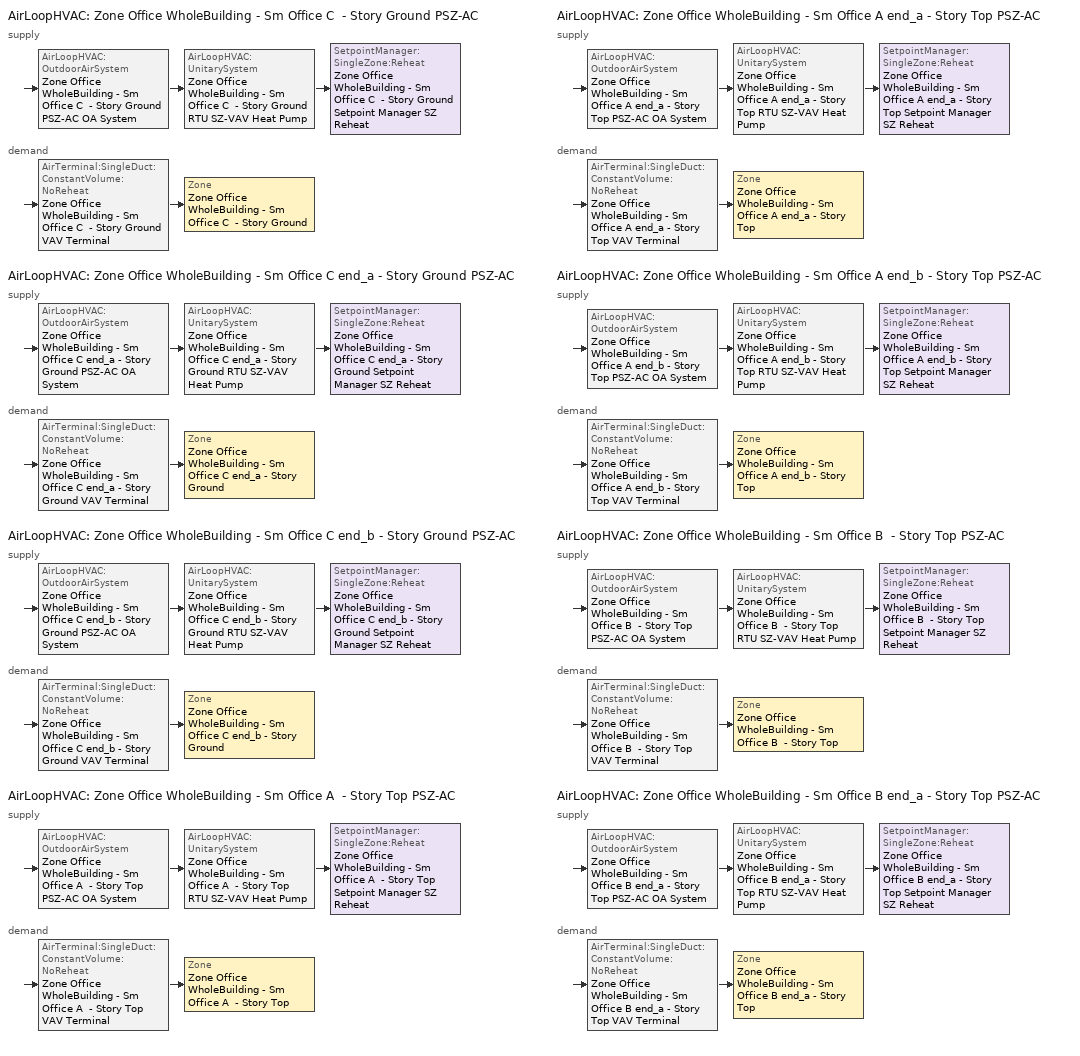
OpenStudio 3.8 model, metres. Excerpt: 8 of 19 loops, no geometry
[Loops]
AirLoopHVAC 'Zone Office WholeBuilding - Sm Office C  - Story Ground PSZ-AC'
 supply: AirLoopHVAC:OutdoorAirSystem 'Zone Office WholeBuilding - Sm Office C  - Story Ground PSZ-AC OA System' > AirLoopHVAC:UnitarySystem 'Zone Office WholeBuilding - Sm Office C  - Story Ground RTU SZ-VAV Heat Pump' > SetpointManager:SingleZone:Reheat 'Zone Office WholeBuilding - Sm Office C  - Story Ground Setpoint Manager SZ Reheat'
 demand: AirTerminal:SingleDuct:ConstantVolume:NoReheat 'Zone Office WholeBuilding - Sm Office C  - Story Ground VAV Terminal' > Zone 'Zone Office WholeBuilding - Sm Office C  - Story Ground'
AirLoopHVAC 'Zone Office WholeBuilding - Sm Office C end_a - Story Ground PSZ-AC'
 supply: AirLoopHVAC:OutdoorAirSystem 'Zone Office WholeBuilding - Sm Office C end_a - Story Ground PSZ-AC OA System' > AirLoopHVAC:UnitarySystem 'Zone Office WholeBuilding - Sm Office C end_a - Story Ground RTU SZ-VAV Heat Pump' > SetpointManager:SingleZone:Reheat 'Zone Office WholeBuilding - Sm Office C end_a - Story Ground Setpoint Manager SZ Reheat'
 demand: AirTerminal:SingleDuct:ConstantVolume:NoReheat 'Zone Office WholeBuilding - Sm Office C end_a - Story Ground VAV Terminal' > Zone 'Zone Office WholeBuilding - Sm Office C end_a - Story Ground'
AirLoopHVAC 'Zone Office WholeBuilding - Sm Office C end_b - Story Ground PSZ-AC'
 supply: AirLoopHVAC:OutdoorAirSystem 'Zone Office WholeBuilding - Sm Office C end_b - Story Ground PSZ-AC OA System' > AirLoopHVAC:UnitarySystem 'Zone Office WholeBuilding - Sm Office C end_b - Story Ground RTU SZ-VAV Heat Pump' > SetpointManager:SingleZone:Reheat 'Zone Office WholeBuilding - Sm Office C end_b - Story Ground Setpoint Manager SZ Reheat'
 demand: AirTerminal:SingleDuct:ConstantVolume:NoReheat 'Zone Office WholeBuilding - Sm Office C end_b - Story Ground VAV Terminal' > Zone 'Zone Office WholeBuilding - Sm Office C end_b - Story Ground'
AirLoopHVAC 'Zone Office WholeBuilding - Sm Office A  - Story Top PSZ-AC'
 supply: AirLoopHVAC:OutdoorAirSystem 'Zone Office WholeBuilding - Sm Office A  - Story Top PSZ-AC OA System' > AirLoopHVAC:UnitarySystem 'Zone Office WholeBuilding - Sm Office A  - Story Top RTU SZ-VAV Heat Pump' > SetpointManager:SingleZone:Reheat 'Zone Office WholeBuilding - Sm Office A  - Story Top Setpoint Manager SZ Reheat'
 demand: AirTerminal:SingleDuct:ConstantVolume:NoReheat 'Zone Office WholeBuilding - Sm Office A  - Story Top VAV Terminal' > Zone 'Zone Office WholeBuilding - Sm Office A  - Story Top'
AirLoopHVAC 'Zone Office WholeBuilding - Sm Office A end_a - Story Top PSZ-AC'
 supply: AirLoopHVAC:OutdoorAirSystem 'Zone Office WholeBuilding - Sm Office A end_a - Story Top PSZ-AC OA System' > AirLoopHVAC:UnitarySystem 'Zone Office WholeBuilding - Sm Office A end_a - Story Top RTU SZ-VAV Heat Pump' > SetpointManager:SingleZone:Reheat 'Zone Office WholeBuilding - Sm Office A end_a - Story Top Setpoint Manager SZ Reheat'
 demand: AirTerminal:SingleDuct:ConstantVolume:NoReheat 'Zone Office WholeBuilding - Sm Office A end_a - Story Top VAV Terminal' > Zone 'Zone Office WholeBuilding - Sm Office A end_a - Story Top'
AirLoopHVAC 'Zone Office WholeBuilding - Sm Office A end_b - Story Top PSZ-AC'
 supply: AirLoopHVAC:OutdoorAirSystem 'Zone Office WholeBuilding - Sm Office A end_b - Story Top PSZ-AC OA System' > AirLoopHVAC:UnitarySystem 'Zone Office WholeBuilding - Sm Office A end_b - Story Top RTU SZ-VAV Heat Pump' > SetpointManager:SingleZone:Reheat 'Zone Office WholeBuilding - Sm Office A end_b - Story Top Setpoint Manager SZ Reheat'
 demand: AirTerminal:SingleDuct:ConstantVolume:NoReheat 'Zone Office WholeBuilding - Sm Office A end_b - Story Top VAV Terminal' > Zone 'Zone Office WholeBuilding - Sm Office A end_b - Story Top'
AirLoopHVAC 'Zone Office WholeBuilding - Sm Office B  - Story Top PSZ-AC'
 supply: AirLoopHVAC:OutdoorAirSystem 'Zone Office WholeBuilding - Sm Office B  - Story Top PSZ-AC OA System' > AirLoopHVAC:UnitarySystem 'Zone Office WholeBuilding - Sm Office B  - Story Top RTU SZ-VAV Heat Pump' > SetpointManager:SingleZone:Reheat 'Zone Office WholeBuilding - Sm Office B  - Story Top Setpoint Manager SZ Reheat'
 demand: AirTerminal:SingleDuct:ConstantVolume:NoReheat 'Zone Office WholeBuilding - Sm Office B  - Story Top VAV Terminal' > Zone 'Zone Office WholeBuilding - Sm Office B  - Story Top'
AirLoopHVAC 'Zone Office WholeBuilding - Sm Office B end_a - Story Top PSZ-AC'
 supply: AirLoopHVAC:OutdoorAirSystem 'Zone Office WholeBuilding - Sm Office B end_a - Story Top PSZ-AC OA System' > AirLoopHVAC:UnitarySystem 'Zone Office WholeBuilding - Sm Office B end_a - Story Top RTU SZ-VAV Heat Pump' > SetpointManager:SingleZone:Reheat 'Zone Office WholeBuilding - Sm Office B end_a - Story Top Setpoint Manager SZ Reheat'
 demand: AirTerminal:SingleDuct:ConstantVolume:NoReheat 'Zone Office WholeBuilding - Sm Office B end_a - Story Top VAV Terminal' > Zone 'Zone Office WholeBuilding - Sm Office B end_a - Story Top'
[SizingPeriod:DesignDay] Barometric Pressure {Pa}=75739; Wind Speed {m/s}=2.4; Wind Direction {deg}=230; Rain Indicator=No; Snow Indicator=No; Day of Month=21; Day Type=SummerDesignDay; Daylight Saving Time Indicator=No; Humidity Condition Type=Wetbulb; Dry-Bulb Temperature Range Modifier Type=DefaultMultipliers; Solar Model Indicator=ASHRAETau
Name | Maximum Dry-Bulb Temperature {C} | Daily Dry-Bulb Temperature Range {deltaC} | Month | Wetbulb or DewPoint at Maximum Dry-Bulb {C} | ASHRAE Clear Sky Optical Depth for Beam Irradiance | ASHRAE Clear Sky Optical Depth for Diffuse Irradiance
Yellowstone Lake August .4% Condns WB=>MCDB 1 | 21.2 | 16.7 | 8 | 14.6 | 0.292 | 2.534
Yellowstone Lake December .4% Condns DB=>MCWB 1 | 17.3 | 9.8 | 12 | 3.8 | 0.221 | 2.599
Yellowstone Lake December .4% Condns WB=>MCDB 1 | 16.8 | 9.8 | 12 | 3.7 | 0.221 | 2.599
Yellowstone Lake February .4% Condns DB=>MCWB 1 | 4.9 | 13.1 | 2 | 0.1 | 0.217 | 2.552
Yellowstone Lake February .4% Condns WB=>MCDB 1 | 2.5 | 13.1 | 2 | 0.8 | 0.217 | 2.552
Yellowstone Lake January .4% Condns DB=>MCWB 1 | 12 | 11 | 1 | 1.9 | 0.221 | 2.575
Yellowstone Lake January .4% Condns WB=>MCDB 1 | 8.7 | 11 | 1 | 1.9 | 0.221 | 2.575
Yellowstone Lake July .4% Condns DB=>MCWB 1 | 27.4 | 16.5 | 7 | 11.8 | 0.269 | 2.574
Yellowstone Lake July .4% Condns WB=>MCDB 1 | 23 | 16.5 | 7 | 15.1 | 0.269 | 2.574
Yellowstone Lake June .4% Condns DB=>MCWB 1 | 24.8 | 14.2 | 6 | 11.4 | 0.264 | 2.554
Yellowstone Lake June .4% Condns WB=>MCDB 1 | 21.6 | 14.2 | 6 | 13.3 | 0.264 | 2.554
Yellowstone Lake March .4% Condns DB=>MCWB 1 | 8.6 | 13.3 | 3 | 2 | 0.233 | 2.463
Yellowstone Lake March .4% Condns WB=>MCDB 1 | 6.4 | 13.3 | 3 | 2.1 | 0.233 | 2.463
Yellowstone Lake May .4% Condns DB=>MCWB 1 | 18.9 | 12 | 5 | 7.7 | 0.254 | 2.498
Yellowstone Lake May .4% Condns WB=>MCDB 1 | 16.2 | 12 | 5 | 9.3 | 0.254 | 2.498
Yellowstone Lake November .4% Condns DB=>MCWB 1 | 16.1 | 10 | 11 | 3.1 | 0.232 | 2.643
Yellowstone Lake November .4% Condns WB=>MCDB 1 | 11.7 | 10 | 11 | 4.2 | 0.232 | 2.643
Yellowstone Lake October .4% Condns DB=>MCWB 1 | 17.2 | 12 | 10 | 7 | 0.257 | 2.651
Yellowstone Lake October .4% Condns WB=>MCDB 1 | 14.8 | 12 | 10 | 8.1 | 0.257 | 2.651
Yellowstone Lake September .4% Condns DB=>MCWB 1 | 22.8 | 15.8 | 9 | 9.5 | 0.276 | 2.632
Yellowstone Lake September .4% Condns WB=>MCDB 1 | 19 | 15.8 | 9 | 12.3 | 0.276 | 2.632
[Sizing:Zone] Zone Cooling Design Supply Air Temperature Input Method=SupplyAirTemperature; Zone Cooling Design Supply Air Temperature {C}=12.7778; Zone Cooling Design Supply Air Temperature Difference {deltaC}=11.11; Zone Heating Design Supply Air Temperature Input Method=SupplyAirTemperature; Zone Heating Design Supply Air Temperature {C}=50; Zone Heating Design Supply Air Temperature Difference {deltaC}=11.11; Zone Cooling Design Supply Air Humidity Ratio {kg-H2O/kg-air}=0.0085; Zone Heating Design Supply Air Humidity Ratio {kg-H2O/kg-air}=0.008; Cooling Design Air Flow Method=DesignDay; Heating Design Air Flow Method=DesignDay; Account for Dedicated Outdoor Air System=No; Dedicated Outdoor Air System Control Strategy=NeutralSupplyAir; Dedicated Outdoor Air Low Setpoint Temperature for Design {C}=autosize; Dedicated Outdoor Air High Setpoint Temperature for Design {C}=autosize; Zone Load Sizing Method=Sensible Load Only No Latent Load; Zone Latent Cooling Design Supply Air Humidity Ratio Input Method=HumidityRatioDifference; Zone Cooling Design Supply Air Humidity Ratio Difference {kgWater/kgDryAir}=0.005; Zone Latent Heating Design Supply Air Humidity Ratio Input Method=HumidityRatioDifference; Zone Humidification Design Supply Air Humidity Ratio Difference {kgWater/kgDryAir}=0.005
Zone Office WholeBuilding - Sm Office C end_a - Story Ground; Zone Office WholeBuilding - Sm Office C  - Story Ground; Zone Office WholeBuilding - Sm Office C end_b - Story Ground; Zone Office WholeBuilding - Sm Office A end_a - Story Top; Zone Office WholeBuilding - Sm Office B end_a - Story Top; Zone Office WholeBuilding - Sm Office A  - Story Top; Zone Office WholeBuilding - Sm Office B  - Story Top; Zone Office WholeBuilding - Sm Office A end_b - Story Top
[Zone equipment]
Zone Office WholeBuilding - Sm Office C end_a - Story Ground: Zone Office WholeBuilding - Sm Office C end_a - Story Ground VAV Terminal
Zone Office WholeBuilding - Sm Office C  - Story Ground: Zone Office WholeBuilding - Sm Office C  - Story Ground VAV Terminal
Zone Office WholeBuilding - Sm Office C end_b - Story Ground: Zone Office WholeBuilding - Sm Office C end_b - Story Ground VAV Terminal
Zone Office WholeBuilding - Sm Office A end_a - Story Top: Zone Office WholeBuilding - Sm Office A end_a - Story Top VAV Terminal
Zone Office WholeBuilding - Sm Office B end_a - Story Top: Zone Office WholeBuilding - Sm Office B end_a - Story Top VAV Terminal
Zone Office WholeBuilding - Sm Office A  - Story Top: Zone Office WholeBuilding - Sm Office A  - Story Top VAV Terminal
Zone Office WholeBuilding - Sm Office B  - Story Top: Zone Office WholeBuilding - Sm Office B  - Story Top VAV Terminal
Zone Office WholeBuilding - Sm Office A end_b - Story Top: Zone Office WholeBuilding - Sm Office A end_b - Story Top VAV Terminal
[AirLoopHVAC] Design Return Air Flow Fraction of Supply Air Flow=1
Name | Availability Schedule | Design Supply Air Flow Rate {m3/s}
Zone Office WholeBuilding - Sm Office C  - Story Ground PSZ-AC | Zone Office WholeBuilding - Sm Office C  - Story Ground PSZ-AC_constant_night_fan_schedule | 0.538846
Zone Office WholeBuilding - Sm Office C end_a - Story Ground PSZ-AC | Zone Office WholeBuilding - Sm Office C end_a - Story Ground PSZ-AC_constant_night_fan_schedule | 0.113705
Zone Office WholeBuilding - Sm Office C end_b - Story Ground PSZ-AC | Zone Office WholeBuilding - Sm Office C end_b - Story Ground PSZ-AC_constant_night_fan_schedule | 0.11379
Zone Office WholeBuilding - Sm Office A  - Story Top PSZ-AC | Zone Office WholeBuilding - Sm Office A  - Story Top PSZ-AC_constant_night_fan_schedule | 0.789122
Zone Office WholeBuilding - Sm Office A end_a - Story Top PSZ-AC | Zone Office WholeBuilding - Sm Office A end_a - Story Top PSZ-AC_constant_night_fan_schedule | 0.15622
Zone Office WholeBuilding - Sm Office A end_b - Story Top PSZ-AC | Zone Office WholeBuilding - Sm Office A end_b - Story Top PSZ-AC_constant_night_fan_schedule | 0.191936
Zone Office WholeBuilding - Sm Office B  - Story Top PSZ-AC | Zone Office WholeBuilding - Sm Office B  - Story Top PSZ-AC_constant_night_fan_schedule | 0.929059
Zone Office WholeBuilding - Sm Office B end_a - Story Top PSZ-AC | Zone Office WholeBuilding - Sm Office B end_a - Story Top PSZ-AC_constant_night_fan_schedule | 0.249536
[Sizing:System] Type of Load to Size On=Sensible; Central Heating Maximum System Air Flow Ratio=1; Preheat Design Temperature {C}=7.22222; Preheat Design Humidity Ratio {kg-H2O/kg-Air}=0.008; Precool Design Temperature {C}=12.7778; Precool Design Humidity Ratio {kg-H2O/kg-Air}=0.008; Central Cooling Design Supply Air Temperature {C}=12.7778; Central Heating Design Supply Air Temperature {C}=50; Sizing Option=Coincident; 100% Outdoor Air in Cooling=No; 100% Outdoor Air in Heating=No; Central Cooling Design Supply Air Humidity Ratio {kg-H2O/kg-Air}=0.0085; Central Heating Design Supply Air Humidity Ratio {kg-H2O/kg-Air}=0.008; Cooling Design Air Flow Method=DesignDay; Heating Design Air Flow Method=DesignDay; System Outdoor Air Method=ZoneSum; Zone Maximum Outdoor Air Fraction=1; Cooling Supply Air Flow Rate Per Floor Area {m3/s-m2}=0.00996765; Cooling Fraction of Autosized Cooling Supply Air Flow Rate=1; Cooling Supply Air Flow Rate Per Unit Cooling Capacity {m3/s-W}=3.94755e-05; Heating Supply Air Flow Rate Per Floor Area {m3/s-m2}=0.00996765; Heating Fraction of Autosized Heating Supply Air Flow Rate=1; Heating Fraction of Autosized Cooling Supply Air Flow Rate=1; Heating Supply Air Flow Rate Per Unit Heating Capacity {m3/s-W}=3.15882e-05; Cooling Design Capacity Method=CoolingDesignCapacity; Cooling Design Capacity Per Floor Area {W/m2}=234.7; Fraction of Autosized Cooling Design Capacity=1; Heating Design Capacity Method=HeatingDesignCapacity; Heating Design Capacity Per Floor Area {W/m2}=157; Fraction of Autosized Heating Design Capacity=1; Central Cooling Capacity Control Method=VAV; Occupant Diversity=1
Name | Design Outdoor Air Flow Rate {m3/s} | Cooling Design Capacity {W} | Heating Design Capacity {W}
Zone Office WholeBuilding - Sm Office C  - Story Ground PSZ-AC | 0.538846 | 6381.5 | 13812
Zone Office WholeBuilding - Sm Office C end_a - Story Ground PSZ-AC | 0.113705 | 968.93 | 3554.84
Zone Office WholeBuilding - Sm Office C end_b - Story Ground PSZ-AC | 0.11379 | 1332.06 | 3557.17
Zone Office WholeBuilding - Sm Office A  - Story Top PSZ-AC | 0.789122 | 9579.63 | 22188.54
Zone Office WholeBuilding - Sm Office A end_a - Story Top PSZ-AC | 0.15622 | 1509.41 | 4710.3
Zone Office WholeBuilding - Sm Office A end_b - Story Top PSZ-AC | 0.191936 | 2383.8 | 4713.87
Zone Office WholeBuilding - Sm Office B  - Story Top PSZ-AC | 0.929059 | 11787.04 | 30289.44
Zone Office WholeBuilding - Sm Office B end_a - Story Top PSZ-AC | 0.249536 | 2257.83 | 7902.9
[SetpointManager:SingleZone:Reheat] Minimum Supply Air Temperature {C}=12.7778; Maximum Supply Air Temperature {C}=50
Name | Control Zone | Setpoint Node or NodeList
Zone Office WholeBuilding - Sm Office C  - Story Ground Setpoint Manager SZ Reheat | Zone Office WholeBuilding - Sm Office C  - Story Ground | Zone Office WholeBuilding - Sm Office C  - Story Ground PSZ-AC Supply Outlet Node
Zone Office WholeBuilding - Sm Office C end_a - Story Ground Setpoint Manager SZ Reheat | Zone Office WholeBuilding - Sm Office C end_a - Story Ground | Zone Office WholeBuilding - Sm Office C end_a - Story Ground PSZ-AC Supply Outlet Node
Zone Office WholeBuilding - Sm Office C end_b - Story Ground Setpoint Manager SZ Reheat | Zone Office WholeBuilding - Sm Office C end_b - Story Ground | Zone Office WholeBuilding - Sm Office C end_b - Story Ground PSZ-AC Supply Outlet Node
Zone Office WholeBuilding - Sm Office A  - Story Top Setpoint Manager SZ Reheat | Zone Office WholeBuilding - Sm Office A  - Story Top | Zone Office WholeBuilding - Sm Office A  - Story Top PSZ-AC Supply Outlet Node
Zone Office WholeBuilding - Sm Office A end_a - Story Top Setpoint Manager SZ Reheat | Zone Office WholeBuilding - Sm Office A end_a - Story Top | Zone Office WholeBuilding - Sm Office A end_a - Story Top PSZ-AC Supply Outlet Node
Zone Office WholeBuilding - Sm Office A end_b - Story Top Setpoint Manager SZ Reheat | Zone Office WholeBuilding - Sm Office A end_b - Story Top | Zone Office WholeBuilding - Sm Office A end_b - Story Top PSZ-AC Supply Outlet Node
Zone Office WholeBuilding - Sm Office B  - Story Top Setpoint Manager SZ Reheat | Zone Office WholeBuilding - Sm Office B  - Story Top | Zone Office WholeBuilding - Sm Office B  - Story Top PSZ-AC Supply Outlet Node
Zone Office WholeBuilding - Sm Office B end_a - Story Top Setpoint Manager SZ Reheat | Zone Office WholeBuilding - Sm Office B end_a - Story Top | Zone Office WholeBuilding - Sm Office B end_a - Story Top PSZ-AC Supply Outlet Node
[Controller:OutdoorAir] Economizer Control Type=NoEconomizer; Economizer Control Action Type=ModulateFlow; Economizer Maximum Limit Dry-Bulb Temperature {C}=28; Economizer Maximum Limit Enthalpy {J/kg}=64000; Lockout Type=LockoutWithCompressor; Minimum Limit Type=FixedMinimum; High Humidity Control=No; Heat Recovery Bypass Control Type=BypassWhenWithinEconomizerLimits; Economizer Operation Staging=InterlockedWithMechanicalCooling
Name | Minimum Outdoor Air Flow Rate {m3/s} | Maximum Outdoor Air Flow Rate {m3/s} | Minimum Outdoor Air Schedule | Controller Mechanical Ventilation
Zone Office WholeBuilding - Sm Office C  - Story Ground PSZ-AC OA System Controller | 0.0724115 | 0.538846 | Zone Office WholeBuilding - Sm Office C  - Story Ground PSZ-AC_night_ventcycle_schedule | Controller Mechanical Ventilation 7
Zone Office WholeBuilding - Sm Office C end_a - Story Ground PSZ-AC OA System Controller | 0.0106188 | 0.113705 | Zone Office WholeBuilding - Sm Office C end_a - Story Ground PSZ-AC_night_ventcycle_schedule | Controller Mechanical Ventilation 8
Zone Office WholeBuilding - Sm Office C end_b - Story Ground PSZ-AC OA System Controller | 0.0106188 | 0.11379 | Zone Office WholeBuilding - Sm Office C end_b - Story Ground PSZ-AC_night_ventcycle_schedule | Controller Mechanical Ventilation 9
Zone Office WholeBuilding - Sm Office A  - Story Top PSZ-AC OA System Controller | 0.0724115 | 0.789122 | Zone Office WholeBuilding - Sm Office A  - Story Top PSZ-AC_night_ventcycle_schedule | Controller Mechanical Ventilation 10
Zone Office WholeBuilding - Sm Office A end_a - Story Top PSZ-AC OA System Controller | 0.0106188 | 0.15622 | Zone Office WholeBuilding - Sm Office A end_a - Story Top PSZ-AC_night_ventcycle_schedule | Controller Mechanical Ventilation 11
Zone Office WholeBuilding - Sm Office A end_b - Story Top PSZ-AC OA System Controller | 0.0106188 | 0.191936 | Zone Office WholeBuilding - Sm Office A end_b - Story Top PSZ-AC_night_ventcycle_schedule | Controller Mechanical Ventilation 12
Zone Office WholeBuilding - Sm Office B  - Story Top PSZ-AC OA System Controller | 0.174482 | 0.929059 | Zone Office WholeBuilding - Sm Office B  - Story Top PSZ-AC_night_ventcycle_schedule | Controller Mechanical Ventilation 13
Zone Office WholeBuilding - Sm Office B end_a - Story Top PSZ-AC OA System Controller | 0.0255869 | 0.249536 | Zone Office WholeBuilding - Sm Office B end_a - Story Top PSZ-AC_night_ventcycle_schedule | Controller Mechanical Ventilation 14
[Controller:MechanicalVentilation] Availability Schedule=Always On Discrete
Controller Mechanical Ventilation 7; Controller Mechanical Ventilation 8; Controller Mechanical Ventilation 9; Controller Mechanical Ventilation 10; Controller Mechanical Ventilation 11; Controller Mechanical Ventilation 12; Controller Mechanical Ventilation 13; Controller Mechanical Ventilation 14
[AirLoopHVAC:OutdoorAirSystem]
Name | Controller
Zone Office WholeBuilding - Sm Office C  - Story Ground PSZ-AC OA System | Zone Office WholeBuilding - Sm Office C  - Story Ground PSZ-AC OA System Controller
Zone Office WholeBuilding - Sm Office C end_a - Story Ground PSZ-AC OA System | Zone Office WholeBuilding - Sm Office C end_a - Story Ground PSZ-AC OA System Controller
Zone Office WholeBuilding - Sm Office C end_b - Story Ground PSZ-AC OA System | Zone Office WholeBuilding - Sm Office C end_b - Story Ground PSZ-AC OA System Controller
Zone Office WholeBuilding - Sm Office A  - Story Top PSZ-AC OA System | Zone Office WholeBuilding - Sm Office A  - Story Top PSZ-AC OA System Controller
Zone Office WholeBuilding - Sm Office A end_a - Story Top PSZ-AC OA System | Zone Office WholeBuilding - Sm Office A end_a - Story Top PSZ-AC OA System Controller
Zone Office WholeBuilding - Sm Office A end_b - Story Top PSZ-AC OA System | Zone Office WholeBuilding - Sm Office A end_b - Story Top PSZ-AC OA System Controller
Zone Office WholeBuilding - Sm Office B  - Story Top PSZ-AC OA System | Zone Office WholeBuilding - Sm Office B  - Story Top PSZ-AC OA System Controller
Zone Office WholeBuilding - Sm Office B end_a - Story Top PSZ-AC OA System | Zone Office WholeBuilding - Sm Office B end_a - Story Top PSZ-AC OA System Controller
[AirTerminal:SingleDuct:ConstantVolume:NoReheat] Availability Schedule=Always On Discrete; Maximum Air Flow Rate {m3/s}=AutoSize
Zone Office WholeBuilding - Sm Office A  - Story Top VAV Terminal; Zone Office WholeBuilding - Sm Office A end_a - Story Top VAV Terminal; Zone Office WholeBuilding - Sm Office A end_b - Story Top VAV Terminal; Zone Office WholeBuilding - Sm Office B  - Story Top VAV Terminal; Zone Office WholeBuilding - Sm Office B end_a - Story Top VAV Terminal; Zone Office WholeBuilding - Sm Office C  - Story Ground VAV Terminal; Zone Office WholeBuilding - Sm Office C end_a - Story Ground VAV Terminal; Zone Office WholeBuilding - Sm Office C end_b - Story Ground VAV Terminal
[Coil:Cooling:DX:MultiSpeed] Availability Schedule=Always On Discrete; Condenser Type=AirCooled; Minimum Outdoor Dry-Bulb Temperature for Compressor Operation {C}=-25; Apply Part Load Fraction to Speeds Greater than 1=No; Apply Latent Degradation to Speeds Greater than 1=No; Maximum Outdoor Dry-Bulb Temperature for Crankcase Heater Operation {C}=4.4; Basin Heater Capacity {W/K}=0; Basin Heater Setpoint Temperature {C}=2; Fuel Type=Electricity
Name | Crankcase Heater Capacity {W} | Stage 1 | Stage 2 | Stage 3 | Stage 4
Zone Office WholeBuilding - Sm Office A  - Story Top PSZ-AC Heat Pump Cooling Coil | 30.9009 | Coil Cooling DX Multi Speed Stage Data 5 | Coil Cooling DX Multi Speed Stage Data 6 | Coil Cooling DX Multi Speed Stage Data 7 | Coil Cooling DX Multi Speed Stage Data 8
Zone Office WholeBuilding - Sm Office A end_a - Story Top PSZ-AC Heat Pump Cooling Coil | 10.4397 | Coil Cooling DX Multi Speed Stage Data 13 | Coil Cooling DX Multi Speed Stage Data 14 | Coil Cooling DX Multi Speed Stage Data 15 | Coil Cooling DX Multi Speed Stage Data 16
Zone Office WholeBuilding - Sm Office A end_b - Story Top PSZ-AC Heat Pump Cooling Coil | 11.9839 | Coil Cooling DX Multi Speed Stage Data 21 | Coil Cooling DX Multi Speed Stage Data 22 | Coil Cooling DX Multi Speed Stage Data 23 | Coil Cooling DX Multi Speed Stage Data 24
Zone Office WholeBuilding - Sm Office B  - Story Top PSZ-AC Heat Pump Cooling Coil | 34.4726 | Coil Cooling DX Multi Speed Stage Data 29 | Coil Cooling DX Multi Speed Stage Data 30 | Coil Cooling DX Multi Speed Stage Data 31 | Coil Cooling DX Multi Speed Stage Data 32
Zone Office WholeBuilding - Sm Office B end_a - Story Top PSZ-AC Heat Pump Cooling Coil | 14.2878 | Coil Cooling DX Multi Speed Stage Data 37 | Coil Cooling DX Multi Speed Stage Data 38 | Coil Cooling DX Multi Speed Stage Data 39 | Coil Cooling DX Multi Speed Stage Data 40
Zone Office WholeBuilding - Sm Office C  - Story Ground PSZ-AC Heat Pump Cooling Coil | 23.9313 | Coil Cooling DX Multi Speed Stage Data 49 | Coil Cooling DX Multi Speed Stage Data 50 | Coil Cooling DX Multi Speed Stage Data 51 | Coil Cooling DX Multi Speed Stage Data 52
Zone Office WholeBuilding - Sm Office C end_a - Story Ground PSZ-AC Heat Pump Cooling Coil | 8.43832 | Coil Cooling DX Multi Speed Stage Data 57 | Coil Cooling DX Multi Speed Stage Data 58 | Coil Cooling DX Multi Speed Stage Data 59 | Coil Cooling DX Multi Speed Stage Data 60
Zone Office WholeBuilding - Sm Office C end_b - Story Ground PSZ-AC Heat Pump Cooling Coil | 8.44259 | Coil Cooling DX Multi Speed Stage Data 65 | Coil Cooling DX Multi Speed Stage Data 66 | Coil Cooling DX Multi Speed Stage Data 67 | Coil Cooling DX Multi Speed Stage Data 68
[Coil:Cooling:DX:MultiSpeed:StageData] Rated Evaporator Fan Power Per Volume Flow Rate 2017 {W/(m3/s)}=773.3; Rated Evaporator Fan Power Per Volume Flow Rate 2023 {W/(m3/s)}=934.4; Part Load Fraction Correlation Curve=cool_plf_plr1; Nominal Time for Condensate Removal to Begin {s}=1000; Ratio of Initial Moisture Evaporation Rate and Steady State Latent Capacity=1.5; Maximum Cycling Rate {cycles/hr}=0; Latent Capacity Time Constant {s}=45; Rated Waste Heat Fraction of Power Input=0.5; Evaporative Condenser Effectiveness=0.9; Evaporative Condenser Air Flow Rate {m3/s}=autosize; Rated Evaporative Condenser Pump Power Consumption {W}=autosize
Name | Gross Rated Total Cooling Capacity {W} | Gross Rated Sensible Heat Ratio | Gross Rated Cooling COP {W/W} | Rated Air Flow Rate {m3/s} | Total Cooling Capacity Function of Temperature Curve | Total Cooling Capacity Function of Flow Fraction Curve | Energy Input Ratio Function of Temperature Curve | Energy Input Ratio Function of Flow Fraction Curve | Waste Heat Function of Temperature Curve
Coil Cooling DX Multi Speed Stage Data 5 | 5227 | 0.85 | 3.89583 | 0.315649 | cool_cap_ft1 | Curve Quadratic 22 | cool_eir_ft1 | Curve Quadratic 23 | Curve Biquadratic 24
Coil Cooling DX Multi Speed Stage Data 6 | 6662.02 | 0.8 | 4.04147 | 0.402452 | cool_cap_ft2 | Curve Quadratic 25 | cool_eir_ft2 | Curve Quadratic 26 | Curve Biquadratic 27
Coil Cooling DX Multi Speed Stage Data 7 | 8752.06 | 0.79 | 3.93224 | 0.528712 | cool_cap_ft3 | Curve Quadratic 28 | cool_eir_ft3 | Curve Quadratic 29 | Curve Biquadratic 30
Coil Cooling DX Multi Speed Stage Data 8 | 13062.8 | 0.77 | 3.64096 | 0.789122 | cool_cap_ft4 | Curve Quadratic 31 | cool_eir_ft4 | Curve Quadratic 32 | Curve Biquadratic 33
Coil Cooling DX Multi Speed Stage Data 13 | 1034.77 | 0.85 | 4.00849 | 0.0624879 | cool_cap_ft1 | Curve Quadratic 64 | cool_eir_ft1 | Curve Quadratic 65 | Curve Biquadratic 66
Coil Cooling DX Multi Speed Stage Data 14 | 1318.86 | 0.8 | 4.15834 | 0.0796721 | cool_cap_ft2 | Curve Quadratic 67 | cool_eir_ft2 | Curve Quadratic 68 | Curve Biquadratic 69
Coil Cooling DX Multi Speed Stage Data 15 | 1732.62 | 0.79 | 4.04595 | 0.104667 | cool_cap_ft3 | Curve Quadratic 70 | cool_eir_ft3 | Curve Quadratic 71 | Curve Biquadratic 72
Coil Cooling DX Multi Speed Stage Data 16 | 2585.99 | 0.77 | 3.74625 | 0.15622 | cool_cap_ft4 | Curve Quadratic 73 | cool_eir_ft4 | Curve Quadratic 74 | Curve Biquadratic 75
Coil Cooling DX Multi Speed Stage Data 21 | 1271.35 | 0.85 | 4.00213 | 0.0767742 | cool_cap_ft1 | Curve Quadratic 106 | cool_eir_ft1 | Curve Quadratic 107 | Curve Biquadratic 108
Coil Cooling DX Multi Speed Stage Data 22 | 1620.38 | 0.8 | 4.15174 | 0.0978871 | cool_cap_ft2 | Curve Quadratic 109 | cool_eir_ft2 | Curve Quadratic 110 | Curve Biquadratic 111
Coil Cooling DX Multi Speed Stage Data 23 | 2128.73 | 0.79 | 4.03953 | 0.128597 | cool_cap_ft3 | Curve Quadratic 112 | cool_eir_ft3 | Curve Quadratic 113 | Curve Biquadratic 114
Coil Cooling DX Multi Speed Stage Data 24 | 3177.21 | 0.77 | 3.74031 | 0.191936 | cool_cap_ft4 | Curve Quadratic 115 | cool_eir_ft4 | Curve Quadratic 116 | Curve Biquadratic 117
Coil Cooling DX Multi Speed Stage Data 29 | 6153.91 | 0.85 | 3.87092 | 0.371624 | cool_cap_ft1 | Curve Quadratic 148 | cool_eir_ft1 | Curve Quadratic 149 | Curve Biquadratic 150
Coil Cooling DX Multi Speed Stage Data 30 | 7843.41 | 0.8 | 4.01562 | 0.47382 | cool_cap_ft2 | Curve Quadratic 151 | cool_eir_ft2 | Curve Quadratic 152 | Curve Biquadratic 153
Coil Cooling DX Multi Speed Stage Data 31 | 10304.1 | 0.79 | 3.90709 | 0.62247 | cool_cap_ft3 | Curve Quadratic 154 | cool_eir_ft3 | Curve Quadratic 155 | Curve Biquadratic 156
Coil Cooling DX Multi Speed Stage Data 32 | 15379.2 | 0.77 | 3.61768 | 0.929059 | cool_cap_ft4 | Curve Quadratic 157 | cool_eir_ft4 | Curve Quadratic 158 | Curve Biquadratic 159
Coil Cooling DX Multi Speed Stage Data 37 | 1652.88 | 0.85 | 3.99188 | 0.0998145 | cool_cap_ft1 | Curve Quadratic 190 | cool_eir_ft1 | Curve Quadratic 191 | Curve Biquadratic 192
Coil Cooling DX Multi Speed Stage Data 38 | 2106.66 | 0.8 | 4.14111 | 0.127263 | cool_cap_ft2 | Curve Quadratic 193 | cool_eir_ft2 | Curve Quadratic 194 | Curve Biquadratic 195
Coil Cooling DX Multi Speed Stage Data 39 | 2767.58 | 0.79 | 4.02919 | 0.167189 | cool_cap_ft3 | Curve Quadratic 196 | cool_eir_ft3 | Curve Quadratic 197 | Curve Biquadratic 198
Coil Cooling DX Multi Speed Stage Data 40 | 4130.71 | 0.77 | 3.73073 | 0.249536 | cool_cap_ft4 | Curve Quadratic 199 | cool_eir_ft4 | Curve Quadratic 200 | Curve Biquadratic 201
Coil Cooling DX Multi Speed Stage Data 49 | 3569.21 | 0.85 | 3.94038 | 0.215538 | cool_cap_ft1 | Curve Quadratic 253 | cool_eir_ft1 | Curve Quadratic 254 | Curve Biquadratic 255
Coil Cooling DX Multi Speed Stage Data 50 | 4549.1 | 0.8 | 4.08768 | 0.274811 | cool_cap_ft2 | Curve Quadratic 256 | cool_eir_ft2 | Curve Quadratic 257 | Curve Biquadratic 258
Coil Cooling DX Multi Speed Stage Data 51 | 5976.28 | 0.79 | 3.9772 | 0.361027 | cool_cap_ft3 | Curve Quadratic 259 | cool_eir_ft3 | Curve Quadratic 260 | Curve Biquadratic 261
Coil Cooling DX Multi Speed Stage Data 52 | 8919.81 | 0.77 | 3.6826 | 0.538846 | cool_cap_ft4 | Curve Quadratic 262 | cool_eir_ft4 | Curve Quadratic 263 | Curve Biquadratic 264
Coil Cooling DX Multi Speed Stage Data 57 | 753.158 | 0.85 | 4.01606 | 0.0454818 | cool_cap_ft1 | Curve Quadratic 295 | cool_eir_ft1 | Curve Quadratic 296 | Curve Biquadratic 297
Coil Cooling DX Multi Speed Stage Data 58 | 959.929 | 0.8 | 4.16619 | 0.0579893 | cool_cap_ft2 | Curve Quadratic 298 | cool_eir_ft2 | Curve Quadratic 299 | Curve Biquadratic 300
Coil Cooling DX Multi Speed Stage Data 59 | 1261.08 | 0.79 | 4.05359 | 0.0761821 | cool_cap_ft3 | Curve Quadratic 301 | cool_eir_ft3 | Curve Quadratic 302 | Curve Biquadratic 303
Coil Cooling DX Multi Speed Stage Data 60 | 1882.21 | 0.77 | 3.75332 | 0.113705 | cool_cap_ft4 | Curve Quadratic 304 | cool_eir_ft4 | Curve Quadratic 305 | Curve Biquadratic 306
Coil Cooling DX Multi Speed Stage Data 65 | 753.726 | 0.85 | 4.01604 | 0.0455161 | cool_cap_ft1 | Curve Quadratic 337 | cool_eir_ft1 | Curve Quadratic 338 | Curve Biquadratic 339
Coil Cooling DX Multi Speed Stage Data 66 | 960.653 | 0.8 | 4.16617 | 0.0580331 | cool_cap_ft2 | Curve Quadratic 340 | cool_eir_ft2 | Curve Quadratic 341 | Curve Biquadratic 342
Coil Cooling DX Multi Speed Stage Data 67 | 1262.03 | 0.79 | 4.05358 | 0.0762395 | cool_cap_ft3 | Curve Quadratic 343 | cool_eir_ft3 | Curve Quadratic 344 | Curve Biquadratic 345
Coil Cooling DX Multi Speed Stage Data 68 | 1883.63 | 0.77 | 3.75331 | 0.11379 | cool_cap_ft4 | Curve Quadratic 346 | cool_eir_ft4 | Curve Quadratic 347 | Curve Biquadratic 348
[Coil:Heating:DX:MultiSpeed] Availability Schedule=Always On Discrete; Minimum Outdoor Dry-Bulb Temperature for Compressor Operation {C}=-17.7778; Maximum Outdoor Dry-Bulb Temperature for Crankcase Heater Operation {C}=4.4; Defrost Energy Input Ratio Function of Temperature Curve=defrost_eir; Maximum Outdoor Dry-Bulb Temperature for Defrost Operation {C}=4.444; Defrost Strategy=ReverseCycle; Defrost Control=OnDemand; Defrost Time Period Fraction=0.058333; Resistive Defrost Heater Capacity {W}=autosize; Apply Part Load Fraction to Speeds Greater than 1=No; Fuel Type=NaturalGas; Region number for Calculating HSPF=4
Name | Crankcase Heater Capacity {W} | Stage 1 | Stage 2 | Stage 3
Zone Office WholeBuilding - Sm Office A  - Story Top PSZ-AC Heat Pump heating Coil | 30.9009 | Coil Heating DX Multi Speed Stage Data 4 | Coil Heating DX Multi Speed Stage Data 5 | Coil Heating DX Multi Speed Stage Data 6
Zone Office WholeBuilding - Sm Office A end_a - Story Top PSZ-AC Heat Pump heating Coil | 10.4397 | Coil Heating DX Multi Speed Stage Data 10 | Coil Heating DX Multi Speed Stage Data 11 | Coil Heating DX Multi Speed Stage Data 12
Zone Office WholeBuilding - Sm Office A end_b - Story Top PSZ-AC Heat Pump heating Coil | 11.9839 | Coil Heating DX Multi Speed Stage Data 16 | Coil Heating DX Multi Speed Stage Data 17 | Coil Heating DX Multi Speed Stage Data 18
Zone Office WholeBuilding - Sm Office B  - Story Top PSZ-AC Heat Pump heating Coil | 34.4726 | Coil Heating DX Multi Speed Stage Data 22 | Coil Heating DX Multi Speed Stage Data 23 | Coil Heating DX Multi Speed Stage Data 24
Zone Office WholeBuilding - Sm Office B end_a - Story Top PSZ-AC Heat Pump heating Coil | 14.2878 | Coil Heating DX Multi Speed Stage Data 28 | Coil Heating DX Multi Speed Stage Data 29 | Coil Heating DX Multi Speed Stage Data 30
Zone Office WholeBuilding - Sm Office C  - Story Ground PSZ-AC Heat Pump heating Coil | 23.9313 | Coil Heating DX Multi Speed Stage Data 37 | Coil Heating DX Multi Speed Stage Data 38 | Coil Heating DX Multi Speed Stage Data 39
Zone Office WholeBuilding - Sm Office C end_a - Story Ground PSZ-AC Heat Pump heating Coil | 8.43832 | Coil Heating DX Multi Speed Stage Data 43 | Coil Heating DX Multi Speed Stage Data 44 | Coil Heating DX Multi Speed Stage Data 45
Zone Office WholeBuilding - Sm Office C end_b - Story Ground PSZ-AC Heat Pump heating Coil | 8.44259 | Coil Heating DX Multi Speed Stage Data 49 | Coil Heating DX Multi Speed Stage Data 50 | Coil Heating DX Multi Speed Stage Data 51
[Coil:Heating:DX:MultiSpeed:StageData] Rated Supply Air Fan Power Per Volume Flow Rate 2017 {W/(m3/s)}=773.3; Rated Supply Air Fan Power Per Volume Flow Rate 2023 {W/(m3/s)}=934.4; Heating Capacity Function of Temperature Curve=heat_cap_ft1; Heating Capacity Function of Flow Fraction Curve=heat_cap_ff1; Energy Input Ratio Function of Flow Fraction Curve=heat_eir_ff1; Part Load Fraction Correlation Curve=heat_plf_plr1; Rated Waste Heat Fraction of Power Input=0.2
Name | Gross Rated Heating Capacity {W} | Gross Rated Heating COP {W/W} | Rated Air Flow Rate {m3/s} | Energy Input Ratio Function of Temperature Curve | Waste Heat Function of Temperature Curve
Coil Heating DX Multi Speed Stage Data 4 | 6270.13 | 3.84666 | 0.378779 | heat_eir_ft2 | Curve Biquadratic 36
Coil Heating DX Multi Speed Stage Data 5 | 11103.4 | 3.84666 | 0.670754 | heat_eir_ft3 | Curve Biquadratic 39
Coil Heating DX Multi Speed Stage Data 6 | 13062.8 | 3.84666 | 0.789122 | heat_eir_ft4 | Curve Biquadratic 42
Coil Heating DX Multi Speed Stage Data 10 | 1241.28 | 3.93574 | 0.0749855 | heat_eir_ft2 | Curve Biquadratic 78
Coil Heating DX Multi Speed Stage Data 11 | 2198.09 | 3.93574 | 0.132787 | heat_eir_ft3 | Curve Biquadratic 81
Coil Heating DX Multi Speed Stage Data 12 | 2585.99 | 3.93574 | 0.15622 | heat_eir_ft4 | Curve Biquadratic 84
Coil Heating DX Multi Speed Stage Data 16 | 1525.06 | 3.93071 | 0.0921291 | heat_eir_ft2 | Curve Biquadratic 120
Coil Heating DX Multi Speed Stage Data 17 | 2700.63 | 3.93071 | 0.163145 | heat_eir_ft3 | Curve Biquadratic 123
Coil Heating DX Multi Speed Stage Data 18 | 3177.21 | 3.93071 | 0.191936 | heat_eir_ft4 | Curve Biquadratic 126
Coil Heating DX Multi Speed Stage Data 22 | 7382.03 | 3.82697 | 0.445948 | heat_eir_ft2 | Curve Biquadratic 162
Coil Heating DX Multi Speed Stage Data 23 | 13072.3 | 3.82697 | 0.7897 | heat_eir_ft3 | Curve Biquadratic 165
Coil Heating DX Multi Speed Stage Data 24 | 15379.2 | 3.82697 | 0.929059 | heat_eir_ft4 | Curve Biquadratic 168
Coil Heating DX Multi Speed Stage Data 28 | 1982.74 | 3.9226 | 0.119777 | heat_eir_ft2 | Curve Biquadratic 204
Coil Heating DX Multi Speed Stage Data 29 | 3511.1 | 3.9226 | 0.212106 | heat_eir_ft3 | Curve Biquadratic 207
Coil Heating DX Multi Speed Stage Data 30 | 4130.71 | 3.9226 | 0.249536 | heat_eir_ft4 | Curve Biquadratic 210
Coil Heating DX Multi Speed Stage Data 37 | 4281.51 | 3.88189 | 0.258646 | heat_eir_ft2 | Curve Biquadratic 267
Coil Heating DX Multi Speed Stage Data 38 | 7581.84 | 3.88189 | 0.458019 | heat_eir_ft3 | Curve Biquadratic 270
Coil Heating DX Multi Speed Stage Data 39 | 8919.81 | 3.88189 | 0.538846 | heat_eir_ft4 | Curve Biquadratic 273
Coil Heating DX Multi Speed Stage Data 43 | 903.463 | 3.94172 | 0.0545782 | heat_eir_ft2 | Curve Biquadratic 309
Coil Heating DX Multi Speed Stage Data 44 | 1599.88 | 3.94172 | 0.0966489 | heat_eir_ft3 | Curve Biquadratic 312
Coil Heating DX Multi Speed Stage Data 45 | 1882.21 | 3.94172 | 0.113705 | heat_eir_ft4 | Curve Biquadratic 315
Coil Heating DX Multi Speed Stage Data 49 | 904.144 | 3.94171 | 0.0546194 | heat_eir_ft2 | Curve Biquadratic 351
Coil Heating DX Multi Speed Stage Data 50 | 1601.09 | 3.94171 | 0.0967218 | heat_eir_ft3 | Curve Biquadratic 354
Coil Heating DX Multi Speed Stage Data 51 | 1883.63 | 3.94171 | 0.11379 | heat_eir_ft4 | Curve Biquadratic 357
[Coil:Heating:Electric] Availability Schedule=Always On Discrete; Efficiency=1
Name | Nominal Capacity {W}
Zone Office WholeBuilding - Sm Office A  - Story Top PSZ-AC electric resistance backup coil | 24617.7
Zone Office WholeBuilding - Sm Office A end_a - Story Top PSZ-AC electric resistance backup coil | 4710.3
Zone Office WholeBuilding - Sm Office A end_b - Story Top PSZ-AC electric resistance backup coil | 5680.29
Zone Office WholeBuilding - Sm Office B  - Story Top PSZ-AC electric resistance backup coil | 32908.5
Zone Office WholeBuilding - Sm Office B end_a - Story Top PSZ-AC electric resistance backup coil | 7902.9
Zone Office WholeBuilding - Sm Office C  - Story Ground PSZ-AC electric resistance backup coil | 17816.9
Zone Office WholeBuilding - Sm Office C end_a - Story Ground PSZ-AC electric resistance backup coil | 3554.84
Zone Office WholeBuilding - Sm Office C end_b - Story Ground PSZ-AC electric resistance backup coil | 3557.17
[Fan:VariableVolume] Availability Schedule=Always On Discrete; Fan Total Efficiency=0.6045; Pressure Rise {Pa}=622.722; Maximum Flow Rate {m3/s}=Autosize; Fan Power Minimum Flow Rate Input Method=Fraction; Fan Power Minimum Flow Fraction=0.4; Fan Power Minimum Air Flow Rate {m3/s}=0; Motor In Airstream Fraction=1; Fan Power Coefficient 1=0.259905; Fan Power Coefficient 2=-1.56987; Fan Power Coefficient 3=4.81973; Fan Power Coefficient 4=-3.90454; Fan Power Coefficient 5=1.39477
Name | Motor Efficiency
Zone Office WholeBuilding - Sm Office A  - Story Top PSZ-AC VFD Fan; Zone Office WholeBuilding - Sm Office C  - Story Ground PSZ-AC VFD Fan | 0.84
Zone Office WholeBuilding - Sm Office A end_a - Story Top PSZ-AC VFD Fan; Zone Office WholeBuilding - Sm Office A end_b - Story Top PSZ-AC VFD Fan; Zone Office WholeBuilding - Sm Office B end_a - Story Top PSZ-AC VFD Fan; Zone Office WholeBuilding - Sm Office C end_a - Story Ground PSZ-AC VFD Fan; Zone Office WholeBuilding - Sm Office C end_b - Story Ground PSZ-AC VFD Fan | 0.825
Zone Office WholeBuilding - Sm Office B  - Story Top PSZ-AC VFD Fan | 0.875
[AirLoopHVAC:UnitarySystem] Control Type=Load; Dehumidification Control Type=None; Availability Schedule=Always On Discrete; Fan Placement=DrawThrough; DX Heating Coil Sizing Ratio=1; Use DOAS DX Cooling Coil=No; DOAS DX Cooling Coil Leaving Minimum Air Temperature {C}=2; Latent Load Control=SensibleOnlyLoadControl; Supply Air Flow Rate Method During Cooling Operation=SupplyAirFlowRate; Supply Air Flow Rate Method During Heating Operation=SupplyAirFlowRate; Supply Air Flow Rate Method When No Cooling or Heating is Required=SupplyAirFlowRate; No Load Supply Air Flow Rate Control Set To Low Speed=Yes; Maximum Supply Air Temperature {C}=50; Maximum Outdoor Dry-Bulb Temperature for Supplemental Heater Operation {C}=21; Ancilliary On-Cycle Electric Power {W}=0; Ancilliary Off-Cycle Electric Power {W}=0
Name | Controlling Zone or Thermostat Location | Supply Fan | Supply Air Fan Operating Mode Schedule | Heating Coil | Cooling Coil | Supplemental Heating Coil | Supply Air Flow Rate During Cooling Operation {m3/s} | Supply Air Flow Rate During Heating Operation {m3/s} | Supply Air Flow Rate When No Cooling or Heating is Required {m3/s}
Zone Office WholeBuilding - Sm Office A  - Story Top RTU SZ-VAV Heat Pump | Zone Office WholeBuilding - Sm Office A  - Story Top | Zone Office WholeBuilding - Sm Office A  - Story Top PSZ-AC VFD Fan | Zone Office WholeBuilding - Sm Office A  - Story Top PSZ-AC_constant_night_fan_schedule | Zone Office WholeBuilding - Sm Office A  - Story Top PSZ-AC Heat Pump heating Coil | Zone Office WholeBuilding - Sm Office A  - Story Top PSZ-AC Heat Pump Cooling Coil | Zone Office WholeBuilding - Sm Office A  - Story Top PSZ-AC electric resistance backup coil | 0.789122 | 0.789122 | 0.315649
Zone Office WholeBuilding - Sm Office A end_a - Story Top RTU SZ-VAV Heat Pump | Zone Office WholeBuilding - Sm Office A end_a - Story Top | Zone Office WholeBuilding - Sm Office A end_a - Story Top PSZ-AC VFD Fan | Zone Office WholeBuilding - Sm Office A end_a - Story Top PSZ-AC_constant_night_fan_schedule | Zone Office WholeBuilding - Sm Office A end_a - Story Top PSZ-AC Heat Pump heating Coil | Zone Office WholeBuilding - Sm Office A end_a - Story Top PSZ-AC Heat Pump Cooling Coil | Zone Office WholeBuilding - Sm Office A end_a - Story Top PSZ-AC electric resistance backup coil | 0.15622 | 0.15622 | 0.0624879
Zone Office WholeBuilding - Sm Office A end_b - Story Top RTU SZ-VAV Heat Pump | Zone Office WholeBuilding - Sm Office A end_b - Story Top | Zone Office WholeBuilding - Sm Office A end_b - Story Top PSZ-AC VFD Fan | Zone Office WholeBuilding - Sm Office A end_b - Story Top PSZ-AC_constant_night_fan_schedule | Zone Office WholeBuilding - Sm Office A end_b - Story Top PSZ-AC Heat Pump heating Coil | Zone Office WholeBuilding - Sm Office A end_b - Story Top PSZ-AC Heat Pump Cooling Coil | Zone Office WholeBuilding - Sm Office A end_b - Story Top PSZ-AC electric resistance backup coil | 0.191936 | 0.191936 | 0.0767742
Zone Office WholeBuilding - Sm Office B  - Story Top RTU SZ-VAV Heat Pump | Zone Office WholeBuilding - Sm Office B  - Story Top | Zone Office WholeBuilding - Sm Office B  - Story Top PSZ-AC VFD Fan | Zone Office WholeBuilding - Sm Office B  - Story Top PSZ-AC_constant_night_fan_schedule | Zone Office WholeBuilding - Sm Office B  - Story Top PSZ-AC Heat Pump heating Coil | Zone Office WholeBuilding - Sm Office B  - Story Top PSZ-AC Heat Pump Cooling Coil | Zone Office WholeBuilding - Sm Office B  - Story Top PSZ-AC electric resistance backup coil | 0.929059 | 0.929059 | 0.371624
Zone Office WholeBuilding - Sm Office B end_a - Story Top RTU SZ-VAV Heat Pump | Zone Office WholeBuilding - Sm Office B end_a - Story Top | Zone Office WholeBuilding - Sm Office B end_a - Story Top PSZ-AC VFD Fan | Zone Office WholeBuilding - Sm Office B end_a - Story Top PSZ-AC_constant_night_fan_schedule | Zone Office WholeBuilding - Sm Office B end_a - Story Top PSZ-AC Heat Pump heating Coil | Zone Office WholeBuilding - Sm Office B end_a - Story Top PSZ-AC Heat Pump Cooling Coil | Zone Office WholeBuilding - Sm Office B end_a - Story Top PSZ-AC electric resistance backup coil | 0.249536 | 0.249536 | 0.0998145
Zone Office WholeBuilding - Sm Office C  - Story Ground RTU SZ-VAV Heat Pump | Zone Office WholeBuilding - Sm Office C  - Story Ground | Zone Office WholeBuilding - Sm Office C  - Story Ground PSZ-AC VFD Fan | Zone Office WholeBuilding - Sm Office C  - Story Ground PSZ-AC_constant_night_fan_schedule | Zone Office WholeBuilding - Sm Office C  - Story Ground PSZ-AC Heat Pump heating Coil | Zone Office WholeBuilding - Sm Office C  - Story Ground PSZ-AC Heat Pump Cooling Coil | Zone Office WholeBuilding - Sm Office C  - Story Ground PSZ-AC electric resistance backup coil | 0.538846 | 0.538846 | 0.215538
Zone Office WholeBuilding - Sm Office C end_a - Story Ground RTU SZ-VAV Heat Pump | Zone Office WholeBuilding - Sm Office C end_a - Story Ground | Zone Office WholeBuilding - Sm Office C end_a - Story Ground PSZ-AC VFD Fan | Zone Office WholeBuilding - Sm Office C end_a - Story Ground PSZ-AC_constant_night_fan_schedule | Zone Office WholeBuilding - Sm Office C end_a - Story Ground PSZ-AC Heat Pump heating Coil | Zone Office WholeBuilding - Sm Office C end_a - Story Ground PSZ-AC Heat Pump Cooling Coil | Zone Office WholeBuilding - Sm Office C end_a - Story Ground PSZ-AC electric resistance backup coil | 0.113705 | 0.113705 | 0.0454818
Zone Office WholeBuilding - Sm Office C end_b - Story Ground RTU SZ-VAV Heat Pump | Zone Office WholeBuilding - Sm Office C end_b - Story Ground | Zone Office WholeBuilding - Sm Office C end_b - Story Ground PSZ-AC VFD Fan | Zone Office WholeBuilding - Sm Office C end_b - Story Ground PSZ-AC_constant_night_fan_schedule | Zone Office WholeBuilding - Sm Office C end_b - Story Ground PSZ-AC Heat Pump heating Coil | Zone Office WholeBuilding - Sm Office C end_b - Story Ground PSZ-AC Heat Pump Cooling Coil | Zone Office WholeBuilding - Sm Office C end_b - Story Ground PSZ-AC electric resistance backup coil | 0.11379 | 0.11379 | 0.0455161
[Schedule:Constant] Value=1
Always On Discrete; Zone Office WholeBuilding - Sm Office A  - Story Top PSZ-AC_night_ventcycle_schedule; Zone Office WholeBuilding - Sm Office A  - Story Top PSZ-AC_constant_night_fan_schedule; Zone Office WholeBuilding - Sm Office A end_a - Story Top PSZ-AC_night_ventcycle_schedule; Zone Office WholeBuilding - Sm Office A end_a - Story Top PSZ-AC_constant_night_fan_schedule; Zone Office WholeBuilding - Sm Office A end_b - Story Top PSZ-AC_night_ventcycle_schedule; Zone Office WholeBuilding - Sm Office A end_b - Story Top PSZ-AC_constant_night_fan_schedule; Zone Office WholeBuilding - Sm Office B  - Story Top PSZ-AC_night_ventcycle_schedule; Zone Office WholeBuilding - Sm Office B  - Story Top PSZ-AC_constant_night_fan_schedule; Zone Office WholeBuilding - Sm Office B end_a - Story Top PSZ-AC_night_ventcycle_schedule; Zone Office WholeBuilding - Sm Office B end_a - Story Top PSZ-AC_constant_night_fan_schedule; Zone Office WholeBuilding - Sm Office C  - Story Ground PSZ-AC_night_ventcycle_schedule; Zone Office WholeBuilding - Sm Office C  - Story Ground PSZ-AC_constant_night_fan_schedule; Zone Office WholeBuilding - Sm Office C end_a - Story Ground PSZ-AC_night_ventcycle_schedule; Zone Office WholeBuilding - Sm Office C end_a - Story Ground PSZ-AC_constant_night_fan_schedule; Zone Office WholeBuilding - Sm Office C end_b - Story Ground PSZ-AC_night_ventcycle_schedule; Zone Office WholeBuilding - Sm Office C end_b - Story Ground PSZ-AC_constant_night_fan_schedule
[Curve:Biquadratic]
Name | Coefficient1 Constant | Coefficient2 x | Coefficient3 x**2 | Coefficient4 y | Coefficient5 y**2 | Coefficient6 x*y | Minimum Value of x | Maximum Value of x | Minimum Value of y | Maximum Value of y | Minimum Curve Output | Maximum Curve Output
cool_cap_ft1 | 1.203 | 0.07866 | -0.001797 | -0.09527 | 0.00134 | 0.0009421 | -45.56 | 65.6 | -1.11 | 37.8 | 0 | 1.3
cool_cap_ft2 | -1.07 | 0.2633 | -0.00629 | -0.03907 | 0.0005085 | 0.0001078 | -45.56 | 65.6 | -1.11 | 37.8 | 0 | 1.3
cool_cap_ft3 | -0.6195 | 0.1621 | -0.003028 | -0.002812 | -2.59e-05 | -0.0003764 | -45.56 | 65.6 | -1.11 | 37.8 | 0 | 1.3
cool_cap_ft4 | 1.037 | -0.02036 | 0.002231 | -0.0002538 | 4.604e-05 | -0.000779 | -45.56 | 65.6 | -1.11 | 37.8 | 0 | 1.3
cool_eir_ft1 | 1.021 | -0.1214 | 0.003936 | 0.05435 | 0.000283 | -0.002057 | -100 | 100 | -100 | 100 | 0.1 | 2
cool_eir_ft2 | 1.999 | -0.1977 | 0.006001 | 0.03196 | 0.000638 | -0.001948 | -100 | 100 | -100 | 100 | 0.1 | 2
cool_eir_ft3 | 1.745 | -0.1546 | 0.004585 | 0.02595 | 0.0006609 | -0.001752 | -100 | 100 | -100 | 100 | 0.1 | 2
cool_eir_ft4 | 0.2555 | 0.03711 | -0.001427 | 0.008907 | 0.0005665 | -0.0006538 | -100 | 100 | -100 | 100 | 0.1 | 2
heat_cap_ft1 | 0.893321 | -0.00973374 | 6.3644e-05 | 0.0391131 | -2.50817e-06 | -0.000272589 | -100 | 100 | -100 | 100
heat_eir_ft2 | 0.450657 | 0.0292903 | 0.000393145 | -0.00978952 | 0.000539369 | -0.00118088 | -100 | 100 | -100 | 100
heat_eir_ft3 | 0.572518 | 0.0228962 | 0.000266019 | -0.0106675 | 0.000490922 | -0.000681369 | -100 | 100 | -100 | 100
heat_eir_ft4 | 0.668196 | 0.014672 | 0.000445963 | -0.0114392 | 0.000497103 | -0.000690956 | -100 | 100 | -100 | 100
defrost_eir | 0.1528 | 0 | 0 | 0 | 0 | 0 | -100 | 100 | -100 | 100
Curve Biquadratic 24; Curve Biquadratic 27; Curve Biquadratic 30; Curve Biquadratic 33; Curve Biquadratic 66; Curve Biquadratic 69; Curve Biquadratic 72; Curve Biquadratic 75; Curve Biquadratic 108; Curve Biquadratic 111; Curve Biquadratic 114; Curve Biquadratic 117; Curve Biquadratic 150; Curve Biquadratic 153; Curve Biquadratic 156; Curve Biquadratic 159; Curve Biquadratic 192; Curve Biquadratic 195; Curve Biquadratic 198; Curve Biquadratic 201; Curve Biquadratic 255; Curve Biquadratic 258; Curve Biquadratic 261; Curve Biquadratic 264; Curve Biquadratic 297; Curve Biquadratic 300; Curve Biquadratic 303; Curve Biquadratic 306; Curve Biquadratic 339; Curve Biquadratic 342; Curve Biquadratic 345; Curve Biquadratic 348 | 1 | 0 | 0 | 0 | 0 | 0 | 0 | 0 | 0 | 0
Curve Biquadratic 36; Curve Biquadratic 39; Curve Biquadratic 42; Curve Biquadratic 78; Curve Biquadratic 81; Curve Biquadratic 84; Curve Biquadratic 120; Curve Biquadratic 123; Curve Biquadratic 126; Curve Biquadratic 162; Curve Biquadratic 165; Curve Biquadratic 168; Curve Biquadratic 204; Curve Biquadratic 207; Curve Biquadratic 210; Curve Biquadratic 267; Curve Biquadratic 270; Curve Biquadratic 273; Curve Biquadratic 309; Curve Biquadratic 312; Curve Biquadratic 315; Curve Biquadratic 351; Curve Biquadratic 354; Curve Biquadratic 357 | 1 | 0 | 0 | 0 | 0 | 0 | 0 | 50 | 0 | 50
[Curve:Quadratic]
Name | Coefficient1 Constant | Coefficient2 x | Coefficient3 x**2 | Minimum Value of x | Maximum Value of x | Minimum Curve Output | Maximum Curve Output
cool_plf_plr1 | 0.75 | 0.25 | 0 | 0 | 1 | 0.7 | 1
heat_cap_ff1; heat_eir_ff1 | 1 | 0 | 0 | 0 | 2 | 0 | 2
heat_plf_plr1 | 0.76 | 0.24 | 0 | 0 | 1 | 0.7 | 1
Curve Quadratic 22; Curve Quadratic 25; Curve Quadratic 28; Curve Quadratic 31; Curve Quadratic 64; Curve Quadratic 67; Curve Quadratic 70; Curve Quadratic 73; Curve Quadratic 106; Curve Quadratic 109; Curve Quadratic 112; Curve Quadratic 115; Curve Quadratic 148; Curve Quadratic 151; Curve Quadratic 154; Curve Quadratic 157; Curve Quadratic 190; Curve Quadratic 193; Curve Quadratic 196; Curve Quadratic 199; Curve Quadratic 253; Curve Quadratic 256; Curve Quadratic 259; Curve Quadratic 262; Curve Quadratic 295; Curve Quadratic 298; Curve Quadratic 301; Curve Quadratic 304; Curve Quadratic 337; Curve Quadratic 340; Curve Quadratic 343; Curve Quadratic 346 | 0.8 | 0.2 | 0 | 0.5 | 1.5
Curve Quadratic 23; Curve Quadratic 26; Curve Quadratic 29; Curve Quadratic 32; Curve Quadratic 65; Curve Quadratic 68; Curve Quadratic 71; Curve Quadratic 74; Curve Quadratic 107; Curve Quadratic 110; Curve Quadratic 113; Curve Quadratic 116; Curve Quadratic 149; Curve Quadratic 152; Curve Quadratic 155; Curve Quadratic 158; Curve Quadratic 191; Curve Quadratic 194; Curve Quadratic 197; Curve Quadratic 200; Curve Quadratic 254; Curve Quadratic 257; Curve Quadratic 260; Curve Quadratic 263; Curve Quadratic 296; Curve Quadratic 299; Curve Quadratic 302; Curve Quadratic 305; Curve Quadratic 338; Curve Quadratic 341; Curve Quadratic 344; Curve Quadratic 347 | 1.156 | -0.1816 | 0.0256 | 0.5 | 1.5
